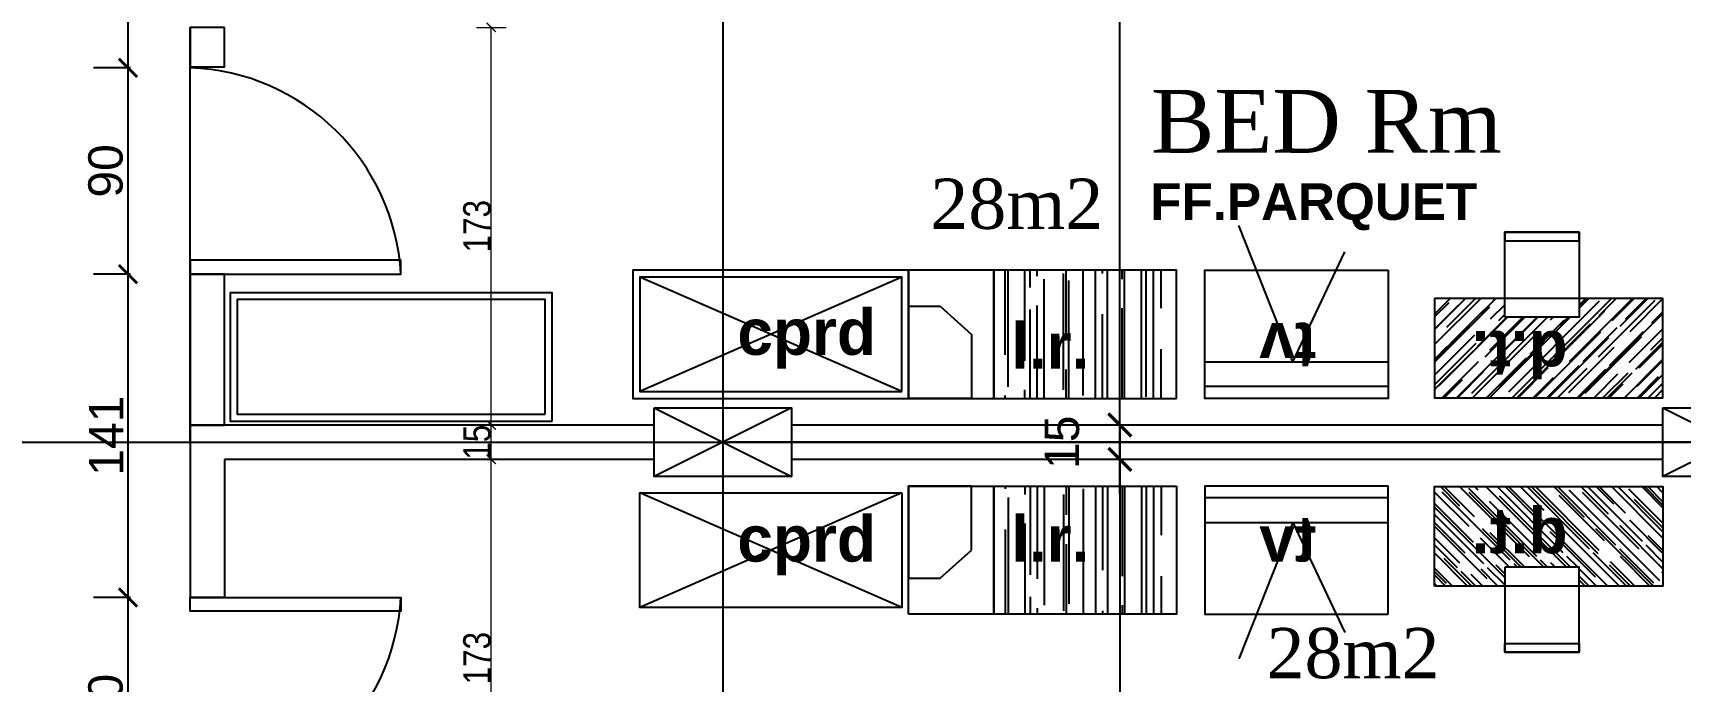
# Model space of a CAD drawing. Extents: x 250879 to 348495, y -51522 to -9360.
# Drawn here: x 284528 to 285247, y -22397 to -22114 of the extents above; entities that cross this region are included whole.
import ezdxf

# ---------------------------------------------------------------- set-up
doc = ezdxf.new("R2010")
doc.units = 0
doc.layers.get('0').update_dxf_attribs({"linetype": 'CONTINUOUS'})
doc.layers.get('DEFPOINTS').update_dxf_attribs({"color": 9, "linetype": 'CONTINUOUS'})
for name, color, linetype in [('AXIS', 1, 'CONTINUOUS'), ('col', 2, 'CONTINUOUS'), ('COLUMN', 5, 'CONTINUOUS'), ('DOOR', 4, 'CONTINUOUS'), ('FURNITURE', 4, 'CONTINUOUS'), ('HATCH', 8, 'CONTINUOUS'), ('TEXT', 3, 'CONTINUOUS'), ('WALL', 7, 'CONTINUOUS'), ('WALL1', 2, 'CONTINUOUS')]:
    doc.layers.add(name, color=color, linetype=linetype)
doc.layers.add('dimention', color=151, linetype='CONTINUOUS', lineweight=13)
doc.styles.get("Standard").update_dxf_attribs({"font": 'sanss___.ttf', "height": 15})
doc.styles.add('style2', font='romantic.ttf', dxfattribs={"height": 50})
doc.styles.add('STYLE4', font='arialbd.ttf', dxfattribs={"height": 0.2})
doc.styles.add('yon', font='ARIALN.TTF')
doc.dimstyles.new('CM', dxfattribs={"dimscale": 0, "dimtxt": 12, "dimasz": 0.4, "dimexe": 50, "dimexo": 1000, "dimgap": 0.03, "dimtad": 1, "dimdec": 0, "dimzin": 0, "dimdsep": 46, "dimtxsty": 'yon', "dimblk": 'Ar thick3', "dimcen": 3, "dimdle": 8, "dimse1": 1, "dimse2": 1, "dimclrd": 8, "dimclre": 8, "dimclrt": 30, "dimadec": 0, "dimazin": 0, "dimtfac": 1, "dimtdec": 0, "dimtix": 1, "dimtmove": 1, "dimatfit": 3, "dimfxl": 50, "dimtolj": 1, "dimtzin": 0, "dimlwd": 9, "dimarcsym": 0})
doc.dimstyles.get("Standard").update_dxf_attribs({"dimtxt": 15, "dimasz": 10, "dimexe": 10, "dimexo": 30, "dimgap": 5, "dimtad": 1, "dimdec": 0, "dimdsep": 46, "dimtxsty": 'Standard', "dimblk1": 'ARCHTICK', "dimblk2": 'ARCHTICK', "dimsah": 1, "dimcen": 2.5, "dimdle": 15, "dimclrd": 3, "dimclre": 3, "dimclrt": 3, "dimazin": 0, "dimtfac": 1, "dimtdec": 0, "dimtmove": 2, "dimatfit": 2, "dimldrblk": 'ARCHTICK', "dimfxl": 1.0455, "dimfxlon": 1, "dimtolj": 1, "dimtzin": 0, "dimarcsym": 0})
doc.dimstyles.new('STANDARD$0', dxfattribs={"dimscale": 0, "dimtxt": 12, "dimasz": 8, "dimexe": 15, "dimexo": 0.0625, "dimgap": 2, "dimtad": 1, "dimdec": 0, "dimzin": 0, "dimdsep": 46, "dimtxsty": 'Standard', "dimblk1": 'ARCHTICK', "dimblk2": 'ARCHTICK', "dimsah": 1, "dimcen": 0.09, "dimdle": 15, "dimclrd": 3, "dimclre": 3, "dimclrt": 3, "dimazin": 0, "dimtfac": 1, "dimtdec": 0, "dimtofl": 0, "dimtmove": 1, "dimatfit": 3, "dimldrblk": 'ARCHTICK', "dimfxl": 1.0455, "dimfxlon": 1, "dimtolj": 1, "dimtzin": 0, "dimarcsym": 0})

# ---------------------------------------------------------------- blocks, each defined once
blk = doc.blocks.new('_ARCHTICK')
at = {"color": 0, "linetype": 'ByBlock', "const_width": 0.15}
blk.add_lwpolyline([(-0.5, -0.5), (0.5, 0.5)], dxfattribs=at)
blk = doc.blocks.new('*D62')
at = {"layer": 'DEFPOINTS', "color": 0, "linetype": 'ByBlock', "ltscale": 3, "transparency": 16777216}
for p in [(285002.52, -22285.33), (285010.82, -22285.33), (285010.82, -22300.33)]:
    blk.add_point(p, dxfattribs=at)
at = {"layer": 'WALL1', "color": 3, "linetype": 'ByBlock', "lineweight": -2, "ltscale": 3, "transparency": 16777216}
for p, q in [((285002.52, -22315.33), (285002.52, -22270.33)), ((285002.52, -22285.33), (284992.52, -22285.33)), ((285002.52, -22300.33), (284992.52, -22300.33))]:
    blk.add_line(p, q, dxfattribs=at)
at = {"layer": 'WALL1', "color": 3, "linetype": 'ByBlock', "lineweight": -2, "ltscale": 3, "transparency": 16777216, "xscale": 10, "yscale": 10, "zscale": 10}
for p, rotation in [((285002.52, -22285.33), 90), ((285002.52, -22300.33), 270)]:
    blk.add_blockref('_ARCHTICK', p, dxfattribs=dict(at, rotation=rotation))
at = {"layer": 'WALL1', "color": 3, "linetype": 'ByBlock', "ltscale": 3, "transparency": 16777216, "insert": (284977.3, -22292.83), "char_height": 15, "attachment_point": 5, "rotation": 90}
blk.add_mtext('\\A1;15', dxfattribs=at)
blk = doc.blocks.new('*D63')
at = {"layer": 'DEFPOINTS', "color": 0, "linetype": 'ByBlock', "ltscale": 3, "transparency": 16777216}
for p in [(285002.52, -21900.33), (285035.88, -21900.33), (285010.82, -22285.33)]:
    blk.add_point(p, dxfattribs=at)
at = {"layer": 'WALL1', "color": 3, "linetype": 'ByBlock', "lineweight": -2, "ltscale": 3, "transparency": 16777216}
for p, q in [((285002.52, -22300.33), (285002.52, -21885.33)), ((285003.57, -21900.33), (284992.52, -21900.33)), ((285002.52, -22285.33), (284992.52, -22285.33))]:
    blk.add_line(p, q, dxfattribs=at)
at = {"layer": 'WALL1', "color": 3, "linetype": 'ByBlock', "lineweight": -2, "ltscale": 3, "transparency": 16777216, "xscale": 10, "yscale": 10, "zscale": 10}
for p, rotation in [((285002.52, -21900.33), 90), ((285002.52, -22285.33), 270)]:
    blk.add_blockref('_ARCHTICK', p, dxfattribs=dict(at, rotation=rotation))
at = {"layer": 'WALL1', "color": 3, "linetype": 'ByBlock', "ltscale": 3, "transparency": 16777216, "insert": (284989.79, -22092.83), "char_height": 15, "attachment_point": 5, "rotation": 90}
blk.add_mtext('\\A1;385', dxfattribs=at)
blk = doc.blocks.new('COLUMN')
at = {"layer": 'AXIS'}
for p, q in [((236924.7, -9644.26), (236984.7, -9674.26)), ((236984.7, -9644.26), (236924.7, -9674.26))]:
    blk.add_line(p, q, dxfattribs=at)
at = {"layer": 'COLUMN'}
blk.add_lwpolyline([(236924.7, -9644.26), (236984.7, -9644.26), (236984.7, -9674.26), (236924.7, -9674.26)], close=True, dxfattribs=at)
blk = doc.blocks.new('*D88')
at = {"layer": 'DEFPOINTS', "color": 0, "linetype": 'Continuous', "transparency": 16777216}
for p in [(285002.52, -22300.33), (285002.52, -22685.33), (285002.52, -22685.33)]:
    blk.add_point(p, dxfattribs=at)
at = {"layer": 'WALL', "color": 3, "linetype": 'Continuous', "lineweight": -2, "transparency": 16777216}
for p, q in [((285002.52, -22285.33), (285002.52, -22700.33)), ((285002.52, -22300.33), (284987.52, -22300.33)), ((285002.52, -22685.33), (284987.52, -22685.33))]:
    blk.add_line(p, q, dxfattribs=at)
at = {"layer": 'WALL', "color": 3, "linetype": 'Continuous', "lineweight": -2, "transparency": 16777216, "xscale": 8, "yscale": 8, "zscale": 8}
for p, rotation in [((285002.52, -22300.33), 90), ((285002.52, -22685.33), 270)]:
    blk.add_blockref('_ARCHTICK', p, dxfattribs=dict(at, rotation=rotation))
at = {"layer": 'WALL', "color": 3, "linetype": 'Continuous', "transparency": 16777216, "insert": (284992.79, -22492.83), "char_height": 15, "attachment_point": 5, "rotation": 90}
blk.add_mtext('\\A1;385', dxfattribs=at)
blk = doc.blocks.new('*D1093')
at = {"layer": 'DEFPOINTS', "color": 0, "linetype": 'Continuous', "transparency": 16777216}
for p in [(284569.38, -21952.62), (284569.38, -22129.45), (284596.6, -22129.45)]:
    blk.add_point(p, dxfattribs=at)
at = {"layer": 'WALL', "color": 3, "linetype": 'Continuous', "lineweight": -2, "transparency": 16777216}
for p, q in [((284569.38, -21937.62), (284569.38, -22144.45)), ((284569.38, -21952.62), (284554.38, -21952.62)), ((284570.43, -22129.45), (284554.38, -22129.45))]:
    blk.add_line(p, q, dxfattribs=at)
at = {"layer": 'WALL', "color": 3, "linetype": 'Continuous', "lineweight": -2, "transparency": 16777216, "xscale": 8, "yscale": 8, "zscale": 8}
for p, rotation in [((284569.38, -21952.62), 90), ((284569.38, -22129.45), 270)]:
    blk.add_blockref('_ARCHTICK', p, dxfattribs=dict(at, rotation=rotation))
at = {"layer": 'WALL', "color": 3, "linetype": 'Continuous', "transparency": 16777216, "insert": (284559.88, -22041.04), "char_height": 15, "attachment_point": 5, "rotation": 90}
blk.add_mtext('\\A1;177', dxfattribs=at)
blk = doc.blocks.new('*D1094')
at = {"layer": 'DEFPOINTS', "color": 0, "linetype": 'Continuous', "transparency": 16777216}
for p in [(284596.6, -22129.45), (284569.38, -22219.45), (284596.6, -22219.45)]:
    blk.add_point(p, dxfattribs=at)
at = {"layer": 'WALL', "color": 3, "linetype": 'Continuous', "lineweight": -2, "transparency": 16777216}
for p, q in [((284569.38, -22114.45), (284569.38, -22234.45)), ((284570.43, -22129.45), (284554.38, -22129.45)), ((284570.43, -22219.45), (284554.38, -22219.45))]:
    blk.add_line(p, q, dxfattribs=at)
at = {"layer": 'WALL', "color": 3, "linetype": 'Continuous', "lineweight": -2, "transparency": 16777216, "xscale": 8, "yscale": 8, "zscale": 8}
for p, rotation in [((284569.38, -22129.45), 90), ((284569.38, -22219.45), 270)]:
    blk.add_blockref('_ARCHTICK', p, dxfattribs=dict(at, rotation=rotation))
at = {"layer": 'WALL', "color": 3, "linetype": 'Continuous', "transparency": 16777216, "insert": (284559.65, -22174.45), "char_height": 15, "attachment_point": 5, "rotation": 90}
blk.add_mtext('\\A1;90', dxfattribs=at)
blk = doc.blocks.new('*D1095')
at = {"layer": 'DEFPOINTS', "color": 0, "linetype": 'Continuous', "transparency": 16777216}
for p in [(284596.6, -22219.45), (284569.38, -22360.55), (284596.6, -22360.55)]:
    blk.add_point(p, dxfattribs=at)
at = {"layer": 'WALL', "color": 3, "linetype": 'Continuous', "lineweight": -2, "transparency": 16777216}
for p, q in [((284569.38, -22204.45), (284569.38, -22375.55)), ((284570.43, -22219.45), (284554.38, -22219.45)), ((284570.43, -22360.55), (284554.38, -22360.55))]:
    blk.add_line(p, q, dxfattribs=at)
at = {"layer": 'WALL', "color": 3, "linetype": 'Continuous', "lineweight": -2, "transparency": 16777216, "xscale": 8, "yscale": 8, "zscale": 8}
for p, rotation in [((284569.38, -22219.45), 90), ((284569.38, -22360.55), 270)]:
    blk.add_blockref('_ARCHTICK', p, dxfattribs=dict(at, rotation=rotation))
at = {"layer": 'WALL', "color": 3, "linetype": 'Continuous', "transparency": 16777216, "insert": (284559.88, -22290), "char_height": 15, "attachment_point": 5, "rotation": 90}
blk.add_mtext('\\A1;141', dxfattribs=at)
blk = doc.blocks.new('*D1096')
at = {"layer": 'DEFPOINTS', "color": 0, "linetype": 'Continuous', "transparency": 16777216}
for p in [(284596.6, -22360.55), (284569.38, -22450.55), (284596.6, -22450.55)]:
    blk.add_point(p, dxfattribs=at)
at = {"layer": 'WALL', "color": 3, "linetype": 'Continuous', "lineweight": -2, "transparency": 16777216}
for p, q in [((284569.38, -22345.55), (284569.38, -22465.55)), ((284570.43, -22360.55), (284554.38, -22360.55)), ((284570.43, -22450.55), (284554.38, -22450.55))]:
    blk.add_line(p, q, dxfattribs=at)
at = {"layer": 'WALL', "color": 3, "linetype": 'Continuous', "lineweight": -2, "transparency": 16777216, "xscale": 8, "yscale": 8, "zscale": 8}
for p, rotation in [((284569.38, -22360.55), 90), ((284569.38, -22450.55), 270)]:
    blk.add_blockref('_ARCHTICK', p, dxfattribs=dict(at, rotation=rotation))
at = {"layer": 'WALL', "color": 3, "linetype": 'Continuous', "transparency": 16777216, "insert": (284559.65, -22405.55), "char_height": 15, "attachment_point": 5, "rotation": 90}
blk.add_mtext('\\A1;90', dxfattribs=at)
blk = doc.blocks.new('Ar thick3')
at = {"layer": 'dimention'}
blk.add_line((0, 16.2), (0, -16.2), dxfattribs=at)
at = {"layer": 'dimention', "const_width": 1.5}
blk.add_lwpolyline([(-5, -5.1), (5, 4.9)], dxfattribs=at)
blk = doc.blocks.new('*D1319')
at = {"layer": 'DEFPOINTS', "color": 0, "linetype": 'Continuous', "transparency": 16777216}
for p in [(284728.01, -22300.33), (284740.2, -22300.33), (284752.23, -22473.79)]:
    blk.add_point(p, dxfattribs=at)
at = {"layer": 'WALL', "color": 8, "linetype": 'Continuous', "lineweight": 9, "transparency": 16777216}
blk.add_line((284728.01, -22473.39), (284728.01, -22300.73), dxfattribs=at)
at = {"layer": 'WALL', "color": 8, "linetype": 'Continuous', "lineweight": 9, "transparency": 16777216, "xscale": 0.4, "yscale": 0.4, "zscale": 0.4}
for p, rotation in [((284728.01, -22300.33), 90), ((284728.01, -22473.79), 270)]:
    blk.add_blockref('Ar thick3', p, dxfattribs=dict(at, rotation=rotation))
at = {"layer": 'WALL', "color": 30, "linetype": 'Continuous', "transparency": 16777216, "insert": (284721.85, -22387.06), "char_height": 12, "attachment_point": 5, "rotation": 90, "style": 'yon'}
blk.add_mtext('\\A1;173', dxfattribs=at)
blk = doc.blocks.new('*D1320')
at = {"layer": 'DEFPOINTS', "color": 0, "linetype": 'Continuous', "transparency": 16777216}
for p in [(284728.01, -22285.33), (284764.79, -22285.33), (284740.2, -22300.33)]:
    blk.add_point(p, dxfattribs=at)
at = {"layer": 'WALL', "color": 8, "linetype": 'Continuous', "lineweight": 9, "transparency": 16777216}
blk.add_line((284728.01, -22299.93), (284728.01, -22285.73), dxfattribs=at)
at = {"layer": 'WALL', "color": 8, "linetype": 'Continuous', "lineweight": 9, "transparency": 16777216, "xscale": 0.4, "yscale": 0.4, "zscale": 0.4}
for p, rotation in [((284728.01, -22285.33), 90), ((284728.01, -22300.33), 270)]:
    blk.add_blockref('Ar thick3', p, dxfattribs=dict(at, rotation=rotation))
at = {"layer": 'WALL', "color": 30, "linetype": 'Continuous', "transparency": 16777216, "insert": (284721.85, -22292.83), "char_height": 12, "attachment_point": 5, "rotation": 90, "style": 'yon'}
blk.add_mtext('\\A1;15', dxfattribs=at)
blk = doc.blocks.new('*D1321')
at = {"layer": 'DEFPOINTS', "color": 0, "linetype": 'Continuous', "transparency": 16777216}
for p in [(284728.01, -22111.88), (284764.79, -22111.88), (284764.79, -22285.33)]:
    blk.add_point(p, dxfattribs=at)
at = {"layer": 'WALL', "color": 8, "linetype": 'Continuous', "lineweight": 9, "transparency": 16777216}
blk.add_line((284728.01, -22284.93), (284728.01, -22112.28), dxfattribs=at)
at = {"layer": 'WALL', "color": 8, "linetype": 'Continuous', "lineweight": 9, "transparency": 16777216, "xscale": 0.4, "yscale": 0.4, "zscale": 0.4}
for p, rotation in [((284728.01, -22111.88), 90), ((284728.01, -22285.33), 270)]:
    blk.add_blockref('Ar thick3', p, dxfattribs=dict(at, rotation=rotation))
at = {"layer": 'WALL', "color": 30, "linetype": 'Continuous', "transparency": 16777216, "insert": (284721.85, -22198.6), "char_height": 12, "attachment_point": 5, "rotation": 90, "style": 'yon'}
blk.add_mtext('\\A1;173', dxfattribs=at)
blk = doc.blocks.new('tv2')
at = {"layer": 'DOOR'}
for q in [(-170830.87, 60583.73), (-170842.32, 60537.49)]:
    blk.add_line((-170890.4, 60560.21), q, dxfattribs=at)
for points in [[(-170850.36, 60518.61), (-170906.28, 60518.61), (-170906.28, 60598.61), (-170850.36, 60598.61)], [(-170901.09, 60598.61), (-170890.4, 60598.61), (-170890.4, 60518.61), (-170901.09, 60518.61)]]:
    blk.add_lwpolyline(points, close=True, dxfattribs=at)
at = {"layer": 'DOOR', "insert": (-170893.33, 60550.01), "char_height": 20, "width": 203.8184, "attachment_point": 1, "rotation": 90, "style": 'STYLE4'}
blk.add_mtext('tv', dxfattribs=at)
blk = doc.blocks.new('dt')
at = {"layer": 'DOOR'}
h = blk.add_hatch(dxfattribs=at)
h.set_pattern_fill('AR-RROOF', color=256, scale=7, angle=135, style=0)
h.set_pattern_definition([(135, (-170902.4104, 60623.411), (-15.8392, 5.9397), [105, -14, 35, -7]), (135, (-170911.468, 60627.519), (-1.6334, -11.5329), [21, -2.31, 42, -5.25]), (135, (-170909.0925, 60621.6787), (-29.05502, 22.42236), [56, -9.8, 28, -7])])
h.paths.add_polyline_path([(-170859.05, 60723.16), (-170902.41, 60723.16), (-170902.41, 60623.41), (-170859.05, 60623.41), (-170859.05, 60659.95), (-170867.22, 60659.95), (-170867.22, 60692.5), (-170859.05, 60692.5)])
h.paths.add_polyline_path([(-170898.33, 60660.08), (-170898.33, 60705.13), (-170867.68, 60705.13), (-170867.68, 60660.08)], flags=24)
for points in [[(-170859.05, 60723.16), (-170902.41, 60723.16), (-170902.41, 60623.41), (-170859.05, 60623.41)], [(-170867.22, 60692.5), (-170830.15, 60692.5), (-170830.15, 60659.95), (-170867.22, 60659.95)], [(-170830.15, 60692.5), (-170833.95, 60692.5), (-170833.95, 60659.95), (-170830.15, 60659.95)]]:
    blk.add_lwpolyline(points, close=True, dxfattribs=at)
at = {"layer": 'DOOR', "insert": (-170893.33, 60665.08), "char_height": 20, "width": 203.8184, "attachment_point": 1, "rotation": 90, "style": 'STYLE4'}
blk.add_mtext('d.t.', dxfattribs=at)
blk = doc.blocks.new('cp')
at = {"layer": 'DOOR'}
blk.add_line((286410.03, -20595.14), (286397.78, -20608.9), dxfattribs=at)
blk.add_lwpolyline([(286425.76, -20581.38), (286369.84, -20581.38), (286369.84, -20618.63), (286425.76, -20618.63)], close=True, dxfattribs=at)
blk.add_lwpolyline([(286397.78, -20608.9), (286369.84, -20608.9), (286369.84, -20581.38), (286410.03, -20581.38), (286410.03, -20595.14)], dxfattribs=at)

msp = doc.modelspace()

# ---------------------------------------------------------------- hatches: boundary and pattern name
at = {"layer": 'AXIS'}
h = msp.add_hatch(dxfattribs=at)
h.set_pattern_fill('AR-RROOF', color=256, scale=0.5, angle=-90, style=0)
h.set_pattern_definition([(90, (264328.883, -308643.549), (-12.7, 27.94), [190.5, -25.4, 63.5, -12.7]), (90, (264322.533, -308626.658), (-16.891, -12.7), [38.1, -4.191, 76.2, -9.525]), (90, (264318.088, -308637.199), (-8.509, 66.04), [101.6, -17.78, 50.8, -12.7])])
h.paths.add_polyline_path([(284947.51401, -22217.78824), (284947.51401, -22273.70662), (285027.19998, -22273.70662), (285027.19998, -22217.78824)])
h = msp.add_hatch(dxfattribs=at)
h.set_pattern_fill('AR-RROOF', color=256, scale=0.5, angle=-90, style=0)
h.set_pattern_definition([(270, (264328.883, 264057.883), (-12.7, -27.94), [190.5, -25.4, 63.5, -12.7]), (270, (264322.533, 264040.992), (-16.891, 12.7), [38.1, -4.191, 76.2, -9.525]), (270, (264318.088, 264051.533), (-8.509, -66.04), [101.6, -17.78, 50.8, -12.7])])
h.paths.add_polyline_path([(284947.51401, -22367.87769), (284947.51401, -22311.95931), (285027.19998, -22311.95931), (285027.19998, -22367.87769)])

# ---------------------------------------------------------------- linework, layer by layer
for p, q in [((284829.12367, -19817.07692), (284829.12367, -23531.69157)), ((283384.97809, -22292.83296), (285730.34537, -22292.83296))]:
    msp.add_line(p, q, dxfattribs=at)
at = {"layer": 'DOOR'}
for p, q in [((284907.26401, -22220.78824), (284792.871, -22270.70662)), ((284907.26401, -22270.70662), (284792.871, -22220.78824)), ((284907.26401, -22364.87769), (284792.871, -22314.95931)), ((284907.26401, -22314.95931), (284792.871, -22364.87769))]:
    msp.add_line(p, q, dxfattribs=at)
for points in [[(284910.26401, -22273.70662), (284910.26401, -22217.78824), (284789.871, -22217.78824), (284789.871, -22273.70662)], [(285027.19998, -22273.70662), (285027.19998, -22217.78824), (284947.51401, -22217.78824), (284947.51401, -22273.70662)], [(284907.26401, -22270.70662), (284907.26401, -22220.78824), (284792.871, -22220.78824), (284792.871, -22270.70662)], [(284907.26401, -22314.95931), (284907.26401, -22364.87769), (284792.871, -22364.87769), (284792.871, -22314.95931)], [(285027.19998, -22311.95931), (285027.19998, -22367.87769), (284947.51401, -22367.87769), (284947.51401, -22311.95931)]]:
    msp.add_lwpolyline(points, close=True, dxfattribs=at)
at = {"layer": 'FURNITURE'}
for p, q in [((284596.60055, -22219.45463), (284688.5639, -22219.45463)), ((284596.60055, -22360.55093), (284688.5639, -22360.55093))]:
    msp.add_line(p, q, dxfattribs=at)
at = {"layer": 'FURNITURE', "flags": 128}
for points in [[(284596.60055, -22219.45463), (284688.5639, -22219.45463), (284688.5639, -22213.45463), (284596.60055, -22213.45463), (284596.60055, -22219.45463)], [(284596.60055, -22360.55093), (284688.5639, -22360.55093), (284688.5639, -22366.55093), (284596.60055, -22366.55093), (284596.60055, -22360.55093)]]:
    msp.add_lwpolyline(points, dxfattribs=at)
at = {"layer": 'FURNITURE'}
msp.add_lwpolyline([(284754.60055, -22283.6326), (284754.60055, -22227.6326), (284614.05836, -22227.6326), (284614.05836, -22283.6326)], close=True, dxfattribs=at)
msp.add_lwpolyline([(284751.60055, -22280.6326), (284751.60055, -22230.6326), (284617.05836, -22230.6326), (284617.05836, -22280.6326), (284751.60055, -22280.6326)], dxfattribs=at)
for centre, start, end in [((284593.11968, -22224.9962), 3.32290933, 87.91346445), ((284593.11968, -22355.00936), 272.08653555, 356.67709067)]:
    msp.add_arc(centre, 95.60496, start, end, dxfattribs=at)
at = {"layer": 'HATCH', "linetype": 'ByBlock', "ltscale": 3}
for p, q in [((284596.60055, -22292.83296), (284596.60055, -22111.87686)), ((285384.60055, -22292.83296), (284831.60055, -22292.83296))]:
    msp.add_line(p, q, dxfattribs=at)
at = {"layer": 'WALL', "ltscale": 3}
for p, q in [((284596.60055, -22285.33296), (284596.60055, -22201.87686)), ((284611.60055, -22219.45463), (284596.60055, -22219.45463)), ((284611.60055, -22285.33296), (284611.60055, -22219.45463)), ((284596.60055, -22285.33296), (284596.60055, -22360.55093)), ((284799.12367, -22285.33296), (284596.60055, -22285.33296)), ((285239.60055, -22285.33296), (284859.12367, -22285.33296)), ((284611.60055, -22300.33296), (284611.60055, -22360.55093)), ((284799.12367, -22300.33296), (284611.60055, -22300.33296)), ((285239.60055, -22300.33296), (284859.12367, -22300.33296)), ((284611.60055, -22360.55093), (284596.60055, -22360.55093))]:
    msp.add_line(p, q, dxfattribs=at)
at = {"layer": 'WALL', "linetype": 'Continuous'}
msp.add_line((284596.60055, -22360.55093), (284611.60055, -22360.55093), dxfattribs=at)
for points in [[(284611.60055, -22111.87686), (284596.60055, -22111.87686), (284596.60055, -22129.03738), (284611.60055, -22129.03738)], [(284611.60055, -22219.45463), (284596.60055, -22219.45463), (284596.60055, -22285.33296), (284611.60055, -22285.33296)]]:
    msp.add_lwpolyline(points, close=True, dxfattribs=at)

# ---------------------------------------------------------------- block references
at = {"layer": 'col', "rotation": 90}
for name, p in [('tv2', (345638.22919, 148632.57239)), ('dt', (345863.09251, 148628.95828))]:
    msp.add_blockref(name, p, dxfattribs=at)
at = {"layer": 'col', "xscale": -1, "rotation": 90}
for name, p in [('tv2', (345638.22919, -193218.23831)), ('dt', (345863.09251, -193214.6242))]:
    msp.add_blockref(name, p, dxfattribs=at)
at = {"layer": 'WALL', "linetype": 'Continuous', "rotation": 90}
msp.add_blockref('cp', (264328.88321, -308643.54892), dxfattribs=at)
at = {"layer": 'WALL', "linetype": 'Continuous'}
for p in [(47874.42419, -12633.57644), (48314.90107, -12633.57644)]:
    msp.add_blockref('COLUMN', p, dxfattribs=at)
at = {"layer": 'WALL', "linetype": 'Continuous', "xscale": -1, "rotation": 90}
msp.add_blockref('cp', (264328.88321, 264057.883), dxfattribs=at)

# ---------------------------------------------------------------- texts
at = {"layer": 'DOOR', "char_height": 20, "width": 203.81837, "style": 'STYLE4'}
for s, insert, attachment_point in [('cprd', (284835.47678, -22260.75356), 7), ('l.r.', (284955.04206, -22260.75356), 7), ('cprd', (284835.47678, -22324.91237), 1), ('l.r.', (284955.04206, -22324.91237), 1)]:
    msp.add_mtext(s, dxfattribs=dict(at, insert=insert, attachment_point=attachment_point))
at = {"layer": 'TEXT'}
for s, insert, char_height, width, attachment_point, style in [('BED Rm', (285016.1437, -22166.66358), 27.44, 455.7181, 7, 'style2'), ('28m2', (284919.75882, -22177.80117), 21.952, 364.57448, 1, 'style2'), ('FF.PARQUET', (285015.76154, -22200.40058), 16, 173.1975406, 7, 'STYLE4'), ('28m2', (285066.56794, -22396.13179), 21.952, 364.57448, 7, 'style2')]:
    msp.add_mtext(s, dxfattribs=dict(at, insert=insert, char_height=char_height, width=width, attachment_point=attachment_point, style=style))

# ---------------------------------------------------------------- dimensions: what is measured, and where the dimension line sits
at = {"layer": 'WALL', "linetype": 'Continuous'}
for base, p1, p2, dimstyle, picture, middle in [((284569.38004, -22129.45463), (284569.38004, -21952.62145), (284596.60055, -22129.45463), 'STANDARD$0', '*D1093', (284559.88004, -22041.03804)), ((284728.0061, -22111.87686), (284764.78964, -22285.33296), (284764.78964, -22111.87686), 'CM', '*D1321', (284721.84922, -22198.60491)), ((284569.38004, -22219.45463), (284596.60055, -22129.45463), (284596.60055, -22219.45463), 'STANDARD$0', '*D1094', (284559.6537, -22174.45463)), ((284569.38004, -22360.55093), (284596.60055, -22219.45463), (284596.60055, -22360.55093), 'STANDARD$0', '*D1095', (284559.88004, -22290.00278)), ((284728.0061, -22285.33296), (284740.19698, -22300.33296), (284764.78964, -22285.33296), 'CM', '*D1320', (284721.84922, -22292.83296)), ((285002.52332, -22685.33296), (285002.52332, -22300.33296), (285002.52332, -22685.33296), 'STANDARD$0', '*D88', (284992.78669, -22492.83296)), ((284728.0061, -22300.33296), (284752.23153, -22473.78907), (284740.19698, -22300.33296), 'CM', '*D1319', (284721.84922, -22387.06102)), ((284569.38004, -22450.55093), (284596.60055, -22360.55093), (284596.60055, -22450.55093), 'STANDARD$0', '*D1096', (284559.6537, -22405.55093))]:
    dim = msp.add_linear_dim(base=base, p1=p1, p2=p2, angle=90, dimstyle=dimstyle, override={"dimscale": 1}, dxfattribs=at)
    dim.commit()
    dim.dimension.update_dxf_attribs({"geometry": picture, "text_midpoint": middle})
at = {"layer": 'WALL1', "linetype": 'ByBlock', "ltscale": 3}
for base, p1, p2, picture, middle in [((285002.52332, -21900.33296), (285010.81622, -22285.33296), (285035.87898, -21900.33296), '*D63', (284989.78669, -22092.83296)), ((285002.52332, -22285.33296), (285010.81622, -22300.33296), (285010.81622, -22285.33296), '*D62', (284977.29698, -22292.83296))]:
    dim = msp.add_linear_dim(base=base, p1=p1, p2=p2, angle=90, dimstyle='Standard', dxfattribs=at)
    dim.commit()
    dim.dimension.update_dxf_attribs({"geometry": picture, "text_midpoint": middle})

doc.saveas('drawing.dxf')
